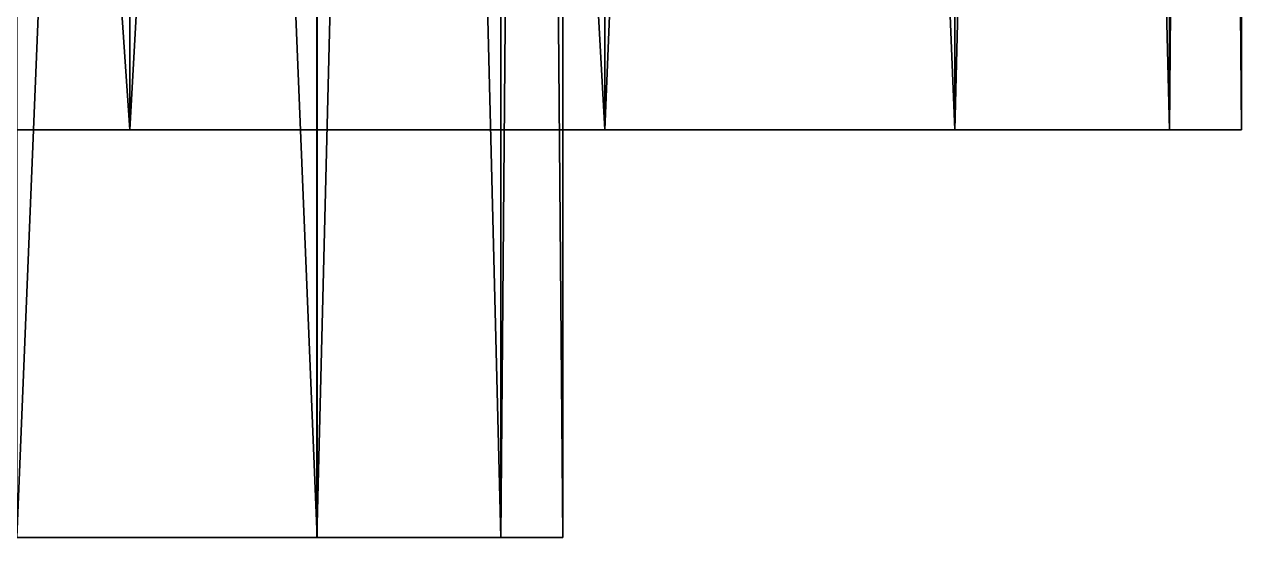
# Model space of a CAD drawing. Header units: metres. Extents: x -4.87 to 4.87, y -6.04 to 1.46.
# Drawn here: x 1.9207 to 2.1, y -1.32 to -1.2445 of the extents above; entities that cross this region are included whole.
import ezdxf

# ---------------------------------------------------------------- set-up
doc = ezdxf.new("R2010")
doc.units = ezdxf.units.M

msp = doc.modelspace()

# ---------------------------------------------------------------- linework, layer by layer
at = {"layer": 'Cylinder 1'}
for points in [[(1.93623, -1.26, 0.25005), (1.84995, 0, 0.16377), (1.84995, -1.26, 0.16377)], [(1.93623, -1.26, 0.25005), (1.93623, 0, 0.25005), (1.84995, 0, 0.16377)], [(1.84995, -1.26, 1.23623), (1.93623, 0, 1.14995), (1.93623, -1.26, 1.14995)], [(1.84995, -1.26, 1.23623), (1.84995, 0, 1.23623), (1.93623, 0, 1.14995)], [(2.00622, -1.26, 0.35), (1.93623, 0, 0.25005), (1.93623, -1.26, 0.25005)], [(2.00622, -1.26, 0.35), (2.00622, 0, 0.35), (1.93623, 0, 0.25005)], [(1.93623, -1.26, 1.14995), (2.00622, 0, 1.05), (2.00622, -1.26, 1.05)], [(1.93623, -1.26, 1.14995), (1.93623, 0, 1.14995), (2.00622, 0, 1.05)], [(2.05778, -1.26, 0.46059), (2.00622, 0, 0.35), (2.00622, -1.26, 0.35)], [(2.05778, -1.26, 0.46059), (2.05778, 0, 0.46059), (2.00622, 0, 0.35)], [(2.00622, -1.26, 1.05), (2.05778, 0, 0.93941), (2.05778, -1.26, 0.93941)], [(2.00622, -1.26, 1.05), (2.00622, 0, 1.05), (2.05778, 0, 0.93941)], [(2.08936, -1.26, 0.57845), (2.05778, 0, 0.46059), (2.05778, -1.26, 0.46059)], [(2.08936, -1.26, 0.57845), (2.08936, 0, 0.57845), (2.05778, 0, 0.46059)], [(2.05778, -1.26, 0.93941), (2.08936, 0, 0.82155), (2.08936, -1.26, 0.82155)], [(2.05778, -1.26, 0.93941), (2.05778, 0, 0.93941), (2.08936, 0, 0.82155)], [(2.1, -1.26, 0.7), (2.08936, 0, 0.57845), (2.08936, -1.26, 0.57845)], [(2.1, -1.26, 0.7), (2.1, 0, 0.7), (2.08936, 0, 0.57845)], [(2.08936, -1.26, 0.82155), (2.1, 0, 0.7), (2.1, -1.26, 0.7)], [(2.08936, -1.26, 0.82155), (2.08936, 0, 0.82155), (2.1, 0, 0.7)], [(1.4, -1.26, 0.7), (1.93623, -1.26, 0.25005), (1.84995, -1.26, 0.16377)], [(1.4, -1.26, 0.7), (1.93623, -1.26, 0.25005), (1.4, -1.26, 0.7)], [(1.4, -1.26, 0.7), (2.00622, -1.26, 0.35), (1.93623, -1.26, 0.25005)], [(1.4, -1.26, 0.7), (2.00622, -1.26, 0.35), (1.4, -1.26, 0.7)], [(1.4, -1.26, 0.7), (2.05778, -1.26, 0.46059), (2.00622, -1.26, 0.35)], [(1.4, -1.26, 0.7), (2.05778, -1.26, 0.46059), (1.4, -1.26, 0.7)], [(1.4, -1.26, 0.7), (2.08936, -1.26, 0.57845), (2.05778, -1.26, 0.46059)], [(1.4, -1.26, 0.7), (2.08936, -1.26, 0.57845), (1.4, -1.26, 0.7)], [(1.4, -1.26, 0.7), (2.1, -1.26, 0.7), (2.08936, -1.26, 0.57845)], [(1.4, -1.26, 0.7), (2.1, -1.26, 0.7), (1.4, -1.26, 0.7)], [(1.4, -1.26, 0.7), (2.08936, -1.26, 0.82155), (2.1, -1.26, 0.7)], [(1.4, -1.26, 0.7), (2.08936, -1.26, 0.82155), (1.4, -1.26, 0.7)], [(1.4, -1.26, 0.7), (2.05778, -1.26, 0.93941), (2.08936, -1.26, 0.82155)], [(1.4, -1.26, 0.7), (2.05778, -1.26, 0.93941), (1.4, -1.26, 0.7)], [(1.4, -1.26, 0.7), (2.00622, -1.26, 1.05), (2.05778, -1.26, 0.93941)], [(1.4, -1.26, 0.7), (2.00622, -1.26, 1.05), (1.4, -1.26, 0.7)], [(1.4, -1.26, 0.7), (1.93623, -1.26, 1.14995), (2.00622, -1.26, 1.05)], [(1.4, -1.26, 0.7), (1.93623, -1.26, 1.14995), (1.4, -1.26, 0.7)], [(1.4, -1.26, 0.7), (1.84995, -1.26, 1.23623), (1.93623, -1.26, 1.14995)], [(1.93623, -1.26, 0.25005), (1.84995, -1.26, 0.16377), (1.84995, -1.26, 0.16377)], [(1.93623, -1.26, 0.25005), (1.93623, -1.26, 0.25005), (1.84995, -1.26, 0.16377)], [(1.84995, -1.26, 1.23623), (1.93623, -1.26, 1.14995), (1.93623, -1.26, 1.14995)], [(1.84995, -1.26, 1.23623), (1.84995, -1.26, 1.23623), (1.93623, -1.26, 1.14995)], [(2.00622, -1.26, 0.35), (1.93623, -1.26, 0.25005), (1.93623, -1.26, 0.25005)], [(2.00622, -1.26, 0.35), (2.00622, -1.26, 0.35), (1.93623, -1.26, 0.25005)], [(1.93623, -1.26, 1.14995), (2.00622, -1.26, 1.05), (2.00622, -1.26, 1.05)], [(1.93623, -1.26, 1.14995), (1.93623, -1.26, 1.14995), (2.00622, -1.26, 1.05)], [(2.05778, -1.26, 0.46059), (2.00622, -1.26, 0.35), (2.00622, -1.26, 0.35)], [(2.05778, -1.26, 0.46059), (2.05778, -1.26, 0.46059), (2.00622, -1.26, 0.35)], [(2.00622, -1.26, 1.05), (2.05778, -1.26, 0.93941), (2.05778, -1.26, 0.93941)], [(2.00622, -1.26, 1.05), (2.00622, -1.26, 1.05), (2.05778, -1.26, 0.93941)], [(2.08936, -1.26, 0.57845), (2.05778, -1.26, 0.46059), (2.05778, -1.26, 0.46059)], [(2.08936, -1.26, 0.57845), (2.08936, -1.26, 0.57845), (2.05778, -1.26, 0.46059)], [(2.05778, -1.26, 0.93941), (2.08936, -1.26, 0.82155), (2.08936, -1.26, 0.82155)], [(2.05778, -1.26, 0.93941), (2.05778, -1.26, 0.93941), (2.08936, -1.26, 0.82155)], [(2.1, -1.26, 0.7), (2.08936, -1.26, 0.57845), (2.08936, -1.26, 0.57845)], [(2.1, -1.26, 0.7), (2.1, -1.26, 0.7), (2.08936, -1.26, 0.57845)], [(2.08936, -1.26, 0.82155), (2.1, -1.26, 0.7), (2.1, -1.26, 0.7)], [(2.08936, -1.26, 0.82155), (2.08936, -1.26, 0.82155), (2.1, -1.26, 0.7)]]:
    msp.add_3dface(points, dxfattribs=at)
at = {"layer": 'Cylinder 4'}
for points in [[(1.96382, -1.32, 0.49479), (1.91961, -0.24, 0.4), (1.91961, -1.32, 0.4)], [(1.96382, -1.32, 0.49479), (1.96381, -0.24, 0.49479), (1.91961, -0.24, 0.4)], [(1.91961, -1.32, 1), (1.96381, -0.24, 0.90521), (1.96381, -1.32, 0.90521)], [(1.91961, -1.32, 1), (1.91961, -0.24, 1), (1.96381, -0.24, 0.90521)], [(1.99088, -1.32, 0.59581), (1.96381, -0.24, 0.49479), (1.96382, -1.32, 0.49479)], [(1.99088, -1.32, 0.59581), (1.99088, -0.24, 0.59581), (1.96381, -0.24, 0.49479)], [(1.96381, -1.32, 0.90521), (1.99088, -0.24, 0.80419), (1.99088, -1.32, 0.80419)], [(1.96381, -1.32, 0.90521), (1.96381, -0.24, 0.90521), (1.99088, -0.24, 0.80419)], [(2, -1.32, 0.7), (1.99088, -0.24, 0.59581), (1.99088, -1.32, 0.59581)], [(2, -1.32, 0.7), (2, -0.24, 0.7), (1.99088, -0.24, 0.59581)], [(1.99088, -1.32, 0.80419), (2, -0.24, 0.7), (2, -1.32, 0.7)], [(1.99088, -1.32, 0.80419), (1.99088, -0.24, 0.80419), (2, -0.24, 0.7)], [(1.4, -1.32, 0.7), (1.96382, -1.32, 0.49479), (1.91961, -1.32, 0.4)], [(1.4, -1.32, 0.7), (1.96382, -1.32, 0.49479), (1.4, -1.32, 0.7)], [(1.4, -1.32, 0.7), (1.99088, -1.32, 0.59581), (1.96382, -1.32, 0.49479)], [(1.4, -1.32, 0.7), (1.99088, -1.32, 0.59581), (1.4, -1.32, 0.7)], [(1.4, -1.32, 0.7), (2, -1.32, 0.7), (1.99088, -1.32, 0.59581)], [(1.4, -1.32, 0.7), (2, -1.32, 0.7), (1.4, -1.32, 0.7)], [(1.4, -1.32, 0.7), (1.99088, -1.32, 0.80419), (2, -1.32, 0.7)], [(1.4, -1.32, 0.7), (1.99088, -1.32, 0.80419), (1.4, -1.32, 0.7)], [(1.4, -1.32, 0.7), (1.96381, -1.32, 0.90521), (1.99088, -1.32, 0.80419)], [(1.4, -1.32, 0.7), (1.96381, -1.32, 0.90521), (1.4, -1.32, 0.7)], [(1.4, -1.32, 0.7), (1.91961, -1.32, 1), (1.96381, -1.32, 0.90521)], [(1.96382, -1.32, 0.49479), (1.91961, -1.32, 0.4), (1.91961, -1.32, 0.4)], [(1.96382, -1.32, 0.49479), (1.96382, -1.32, 0.49479), (1.91961, -1.32, 0.4)], [(1.91961, -1.32, 1), (1.96381, -1.32, 0.90521), (1.96381, -1.32, 0.90521)], [(1.91961, -1.32, 1), (1.91961, -1.32, 1), (1.96381, -1.32, 0.90521)], [(1.96381, -1.32, 0.90521), (1.99088, -1.32, 0.80419), (1.99088, -1.32, 0.80419)], [(1.96381, -1.32, 0.90521), (1.96381, -1.32, 0.90521), (1.99088, -1.32, 0.80419)], [(1.99088, -1.32, 0.59581), (1.96382, -1.32, 0.49479), (1.96382, -1.32, 0.49479)], [(1.99088, -1.32, 0.59581), (1.99088, -1.32, 0.59581), (1.96382, -1.32, 0.49479)], [(2, -1.32, 0.7), (1.99088, -1.32, 0.59581), (1.99088, -1.32, 0.59581)], [(2, -1.32, 0.7), (2, -1.32, 0.7), (1.99088, -1.32, 0.59581)], [(1.99088, -1.32, 0.80419), (2, -1.32, 0.7), (2, -1.32, 0.7)], [(1.99088, -1.32, 0.80419), (1.99088, -1.32, 0.80419), (2, -1.32, 0.7)]]:
    msp.add_3dface(points, dxfattribs=at)

doc.saveas('drawing.dxf')
